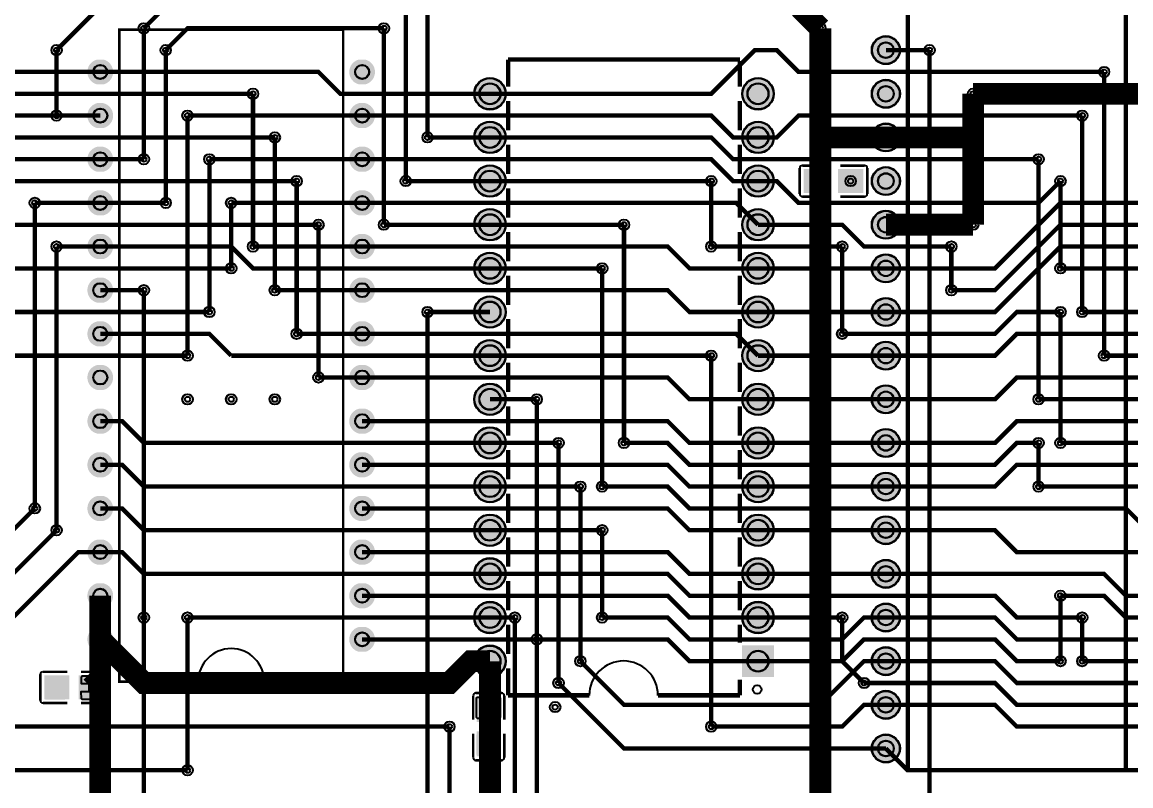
# Model space of a CAD drawing. Extents: x -5 to 5910, y -6 to 3942.
# Drawn here: x 2021 to 4561, y 1314 to 3064 of the extents above; entities that cross this region are included whole.
import ezdxf

# ---------------------------------------------------------------- set-up
doc = ezdxf.new("R2010")
doc.units = 9
for name, color, linetype, true_color in [('BottomLayer', 7, 'Continuous', 0x0000ff), ('BottomSolderMaskLayer', 7, 'Continuous', 0xaa00ff), ('Document', 7, 'Continuous', 0xffffff), ('Hole', 7, 'Continuous', 0x222222), ('Multi-Layer', 7, 'Continuous', 0xc0c0c0), ('TopLayer', 7, 'Continuous', 0xff0000), ('TopPasteMaskLayer', 7, 'Continuous', 0x808080), ('TopSilkLayer', 7, 'Continuous', 0xffcc00), ('TopSolderMaskLayer', 7, 'Continuous', 0x800080)]:
    doc.layers.add(name, color=color, linetype=linetype, true_color=true_color)

msp = doc.modelspace()

# ---------------------------------------------------------------- hatches: boundary and pattern name
at = {"layer": 'BottomSolderMaskLayer'}
for points in [[(3967.5, 3000, 1), (4032.5, 3000, 1)], [(2192.9, 2921.4, -0.785398), (2192.9, 2978.5), (2207.1, 2978.5, -0.785398), (2207.1, 2921.4)], [(2792.9, 2921.4, -0.785398), (2792.9, 2978.5), (2807.1, 2978.5, -0.785398), (2807.1, 2921.4)], [(3056.5, 2900, 1), (3129.3, 2900, 1)], [(3670.7, 2900, 1), (3743.5, 2900, 1)], [(3967.5, 2900, 1), (4032.5, 2900, 1)], [(2192.9, 2821.4, -0.785398), (2192.9, 2878.5), (2207.1, 2878.5, -0.785398), (2207.1, 2821.4)], [(2792.9, 2821.4, -0.785398), (2792.9, 2878.5), (2807.1, 2878.5, -0.785398), (2807.1, 2821.4)], [(3056.5, 2800, 1), (3129.3, 2800, 1)], [(3670.7, 2800, 1), (3743.5, 2800, 1)], [(3967.5, 2800, 1), (4032.5, 2800, 1)], [(2192.9, 2721.4, -0.785398), (2192.9, 2778.5), (2207.1, 2778.5, -0.785398), (2207.1, 2721.4)], [(2792.9, 2721.4, -0.785398), (2792.9, 2778.5), (2807.1, 2778.5, -0.785398), (2807.1, 2721.4)], [(3056.5, 2700, 1), (3129.3, 2700, 1)], [(3670.7, 2700, 1), (3743.5, 2700, 1)], [(3967.5, 2700, 1), (4032.5, 2700, 1)], [(2192.9, 2621.4, -0.785398), (2192.9, 2678.5), (2207.1, 2678.5, -0.785398), (2207.1, 2621.4)], [(2792.9, 2621.4, -0.785398), (2792.9, 2678.5), (2807.1, 2678.5, -0.785398), (2807.1, 2621.4)], [(3056.5, 2600, 1), (3129.3, 2600, 1)], [(3670.7, 2600, 1), (3743.5, 2600, 1)], [(3967.5, 2600, 1), (4032.5, 2600, 1)], [(2192.9, 2521.4, -0.785398), (2192.9, 2578.5), (2207.1, 2578.5, -0.785398), (2207.1, 2521.4)], [(2792.9, 2521.4, -0.785398), (2792.9, 2578.5), (2807.1, 2578.5, -0.785398), (2807.1, 2521.4)], [(3056.5, 2500, 1), (3129.3, 2500, 1)], [(3670.7, 2500, 1), (3743.5, 2500, 1)], [(3967.5, 2500, 1), (4032.5, 2500, 1)], [(2192.9, 2421.4, -0.785398), (2192.9, 2478.5), (2207.1, 2478.5, -0.785398), (2207.1, 2421.4)], [(2792.9, 2421.4, -0.785398), (2792.9, 2478.5), (2807.1, 2478.5, -0.785398), (2807.1, 2421.4)], [(3056.5, 2400, 1), (3129.3, 2400, 1)], [(3670.7, 2400, 1), (3743.5, 2400, 1)], [(3967.5, 2400, 1), (4032.5, 2400, 1)], [(2192.9, 2321.4, -0.785398), (2192.9, 2378.5), (2207.1, 2378.5, -0.785398), (2207.1, 2321.4)], [(2792.9, 2321.4, -0.785398), (2792.9, 2378.5), (2807.1, 2378.5, -0.785398), (2807.1, 2321.4)], [(3056.5, 2300, 1), (3129.3, 2300, 1)], [(3670.7, 2300, 1), (3743.5, 2300, 1)], [(3967.5, 2300, 1), (4032.5, 2300, 1)], [(2192.9, 2221.4, -0.785398), (2192.9, 2278.5), (2207.1, 2278.5, -0.785398), (2207.1, 2221.4)], [(2792.9, 2221.4, -0.785398), (2792.9, 2278.5), (2807.1, 2278.5, -0.785398), (2807.1, 2221.4)], [(3056.5, 2200, 1), (3129.3, 2200, 1)], [(3670.7, 2200, 1), (3743.5, 2200, 1)], [(3967.5, 2200, 1), (4032.5, 2200, 1)], [(2192.9, 2121.4, -0.785398), (2192.9, 2178.5), (2207.1, 2178.5, -0.785398), (2207.1, 2121.4)], [(2792.9, 2121.4, -0.785398), (2792.9, 2178.5), (2807.1, 2178.5, -0.785398), (2807.1, 2121.4)], [(3056.5, 2100, 1), (3129.3, 2100, 1)], [(3670.7, 2100, 1), (3743.5, 2100, 1)], [(3967.5, 2100, 1), (4032.5, 2100, 1)], [(2192.9, 2021.4, -0.785398), (2192.9, 2078.5), (2207.1, 2078.5, -0.785398), (2207.1, 2021.4)], [(2792.9, 2021.4, -0.785398), (2792.9, 2078.5), (2807.1, 2078.5, -0.785398), (2807.1, 2021.4)], [(3056.5, 2000, 1), (3129.3, 2000, 1)], [(3670.7, 2000, 1), (3743.5, 2000, 1)], [(3967.5, 2000, 1), (4032.5, 2000, 1)], [(2192.9, 1921.4, -0.785398), (2192.9, 1978.5), (2207.1, 1978.5, -0.785398), (2207.1, 1921.4)], [(2792.9, 1921.4, -0.785398), (2792.9, 1978.5), (2807.1, 1978.5, -0.785398), (2807.1, 1921.4)], [(3056.5, 1900, 1), (3129.3, 1900, 1)], [(3670.7, 1900, 1), (3743.5, 1900, 1)], [(3967.5, 1900, 1), (4032.5, 1900, 1)], [(2192.9, 1821.4, -0.785398), (2192.9, 1878.5), (2207.1, 1878.5, -0.785398), (2207.1, 1821.4)], [(2792.9, 1821.4, -0.785398), (2792.9, 1878.5), (2807.1, 1878.5, -0.785398), (2807.1, 1821.4)], [(3056.5, 1800, 1), (3129.3, 1800, 1)], [(3670.7, 1800, 1), (3743.5, 1800, 1)], [(3967.5, 1800, 1), (4032.5, 1800, 1)], [(2192.9, 1721.4, -0.785398), (2192.9, 1778.5), (2207.1, 1778.5, -0.785398), (2207.1, 1721.4)], [(2792.9, 1721.4, -0.785398), (2792.9, 1778.5), (2807.1, 1778.5, -0.785398), (2807.1, 1721.4)], [(3056.5, 1700, 1), (3129.3, 1700, 1)], [(3670.7, 1700, 1), (3743.5, 1700, 1)], [(3967.5, 1700, 1), (4032.5, 1700, 1)], [(2192.9, 1621.4, -0.785398), (2192.9, 1678.5), (2207.1, 1678.5, -0.785398), (2207.1, 1621.4)], [(2792.9, 1621.4, -0.785398), (2792.9, 1678.5), (2807.1, 1678.5, -0.785398), (2807.1, 1621.4)], [(3056.5, 1600, 1), (3129.3, 1600, 1)], [(3670.7, 1563.6), (3670.7, 1636.4), (3743.5, 1636.4), (3743.5, 1563.6)], [(3967.5, 1600, 1), (4032.5, 1600, 1)], [(3967.5, 1500, 1), (4032.5, 1500, 1)], [(3967.5, 1400, 1), (4032.5, 1400, 1)]]:
    msp.add_hatch(color=256, dxfattribs=at).paths.add_polyline_path(points)
at = {"layer": 'Multi-Layer'}
for points in [[(3968.5, 3000, 1), (4031.5, 3000, 1)], [(2193.1, 2922.4, -0.785398), (2193.1, 2977.5), (2206.9, 2977.5, -0.785398), (2206.9, 2922.4)], [(2793.1, 2922.4, -0.785398), (2793.1, 2977.5), (2806.9, 2977.5, -0.785398), (2806.9, 2922.4)], [(3057.5, 2900, 1), (3128.3, 2900, 1)], [(3671.7, 2900, 1), (3742.5, 2900, 1)], [(3968.5, 2900, 1), (4031.5, 2900, 1)], [(2193.1, 2822.4, -0.785398), (2193.1, 2877.5), (2206.9, 2877.5, -0.785398), (2206.9, 2822.4)], [(2793.1, 2822.4, -0.785398), (2793.1, 2877.5), (2806.9, 2877.5, -0.785398), (2806.9, 2822.4)], [(3057.5, 2800, 1), (3128.3, 2800, 1)], [(3671.7, 2800, 1), (3742.5, 2800, 1)], [(3968.5, 2800, 1), (4031.5, 2800, 1)], [(2193.1, 2722.4, -0.785398), (2193.1, 2777.5), (2206.9, 2777.5, -0.785398), (2206.9, 2722.4)], [(2793.1, 2722.4, -0.785398), (2793.1, 2777.5), (2806.9, 2777.5, -0.785398), (2806.9, 2722.4)], [(3057.5, 2700, 1), (3128.3, 2700, 1)], [(3671.7, 2700, 1), (3742.5, 2700, 1)], [(3968.5, 2700, 1), (4031.5, 2700, 1)], [(2193.1, 2622.4, -0.785398), (2193.1, 2677.5), (2206.9, 2677.5, -0.785398), (2206.9, 2622.4)], [(2793.1, 2622.4, -0.785398), (2793.1, 2677.5), (2806.9, 2677.5, -0.785398), (2806.9, 2622.4)], [(3057.5, 2600, 1), (3128.3, 2600, 1)], [(3671.7, 2600, 1), (3742.5, 2600, 1)], [(3968.5, 2600, 1), (4031.5, 2600, 1)], [(2193.1, 2522.4, -0.785398), (2193.1, 2577.5), (2206.9, 2577.5, -0.785398), (2206.9, 2522.4)], [(2793.1, 2522.4, -0.785398), (2793.1, 2577.5), (2806.9, 2577.5, -0.785398), (2806.9, 2522.4)], [(3057.5, 2500, 1), (3128.3, 2500, 1)], [(3671.7, 2500, 1), (3742.5, 2500, 1)], [(3968.5, 2500, 1), (4031.5, 2500, 1)], [(2193.1, 2422.4, -0.785398), (2193.1, 2477.5), (2206.9, 2477.5, -0.785398), (2206.9, 2422.4)], [(2793.1, 2422.4, -0.785398), (2793.1, 2477.5), (2806.9, 2477.5, -0.785398), (2806.9, 2422.4)], [(3057.5, 2400, 1), (3128.3, 2400, 1)], [(3671.7, 2400, 1), (3742.5, 2400, 1)], [(3968.5, 2400, 1), (4031.5, 2400, 1)], [(2193.1, 2322.4, -0.785398), (2193.1, 2377.5), (2206.9, 2377.5, -0.785398), (2206.9, 2322.4)], [(2793.1, 2322.4, -0.785398), (2793.1, 2377.5), (2806.9, 2377.5, -0.785398), (2806.9, 2322.4)], [(3057.5, 2300, 1), (3128.3, 2300, 1)], [(3671.7, 2300, 1), (3742.5, 2300, 1)], [(3968.5, 2300, 1), (4031.5, 2300, 1)], [(2193.1, 2222.4, -0.785398), (2193.1, 2277.5), (2206.9, 2277.5, -0.785398), (2206.9, 2222.4)], [(2793.1, 2222.4, -0.785398), (2793.1, 2277.5), (2806.9, 2277.5, -0.785398), (2806.9, 2222.4)], [(3057.5, 2200, 1), (3128.3, 2200, 1)], [(3671.7, 2200, 1), (3742.5, 2200, 1)], [(3968.5, 2200, 1), (4031.5, 2200, 1)], [(2193.1, 2122.4, -0.785398), (2193.1, 2177.5), (2206.9, 2177.5, -0.785398), (2206.9, 2122.4)], [(2793.1, 2122.4, -0.785398), (2793.1, 2177.5), (2806.9, 2177.5, -0.785398), (2806.9, 2122.4)], [(3057.5, 2100, 1), (3128.3, 2100, 1)], [(3671.7, 2100, 1), (3742.5, 2100, 1)], [(3968.5, 2100, 1), (4031.5, 2100, 1)], [(2193.1, 2022.4, -0.785398), (2193.1, 2077.5), (2206.9, 2077.5, -0.785398), (2206.9, 2022.4)], [(2793.1, 2022.4, -0.785398), (2793.1, 2077.5), (2806.9, 2077.5, -0.785398), (2806.9, 2022.4)], [(3057.5, 2000, 1), (3128.3, 2000, 1)], [(3671.7, 2000, 1), (3742.5, 2000, 1)], [(3968.5, 2000, 1), (4031.5, 2000, 1)], [(2193.1, 1922.4, -0.785398), (2193.1, 1977.5), (2206.9, 1977.5, -0.785398), (2206.9, 1922.4)], [(2793.1, 1922.4, -0.785398), (2793.1, 1977.5), (2806.9, 1977.5, -0.785398), (2806.9, 1922.4)], [(3057.5, 1900, 1), (3128.3, 1900, 1)], [(3671.7, 1900, 1), (3742.5, 1900, 1)], [(3968.5, 1900, 1), (4031.5, 1900, 1)], [(2193.1, 1822.4, -0.785398), (2193.1, 1877.5), (2206.9, 1877.5, -0.785398), (2206.9, 1822.4)], [(2793.1, 1822.4, -0.785398), (2793.1, 1877.5), (2806.9, 1877.5, -0.785398), (2806.9, 1822.4)], [(3057.5, 1800, 1), (3128.3, 1800, 1)], [(3671.7, 1800, 1), (3742.5, 1800, 1)], [(3968.5, 1800, 1), (4031.5, 1800, 1)], [(2193.1, 1722.4, -0.785398), (2193.1, 1777.5), (2206.9, 1777.5, -0.785398), (2206.9, 1722.4)], [(2793.1, 1722.4, -0.785398), (2793.1, 1777.5), (2806.9, 1777.5, -0.785398), (2806.9, 1722.4)], [(3057.5, 1700, 1), (3128.3, 1700, 1)], [(3671.7, 1700, 1), (3742.5, 1700, 1)], [(3968.5, 1700, 1), (4031.5, 1700, 1)], [(2193.1, 1622.4, -0.785398), (2193.1, 1677.5), (2206.9, 1677.5, -0.785398), (2206.9, 1622.4)], [(2793.1, 1622.4, -0.785398), (2793.1, 1677.5), (2806.9, 1677.5, -0.785398), (2806.9, 1622.4)], [(3057.5, 1600, 1), (3128.3, 1600, 1)], [(3671.7, 1564.6), (3671.7, 1635.4), (3742.5, 1635.4), (3742.5, 1564.6)], [(3968.5, 1600, 1), (4031.5, 1600, 1)], [(3968.5, 1500, 1), (4031.5, 1500, 1)], [(3968.5, 1400, 1), (4031.5, 1400, 1)]]:
    msp.add_hatch(color=256, dxfattribs=at).paths.add_polyline_path(points)
at = {"layer": 'TopLayer'}
for points in [[(3868.4, 2673.4), (3868.4, 2726.6), (3812.9, 2726.6), (3812.9, 2673.4)], [(3891.6, 2673.4), (3891.6, 2726.6), (3947.1, 2726.6), (3947.1, 2673.4)], [(2128.4, 1566.6), (2128.4, 1513.4), (2072.9, 1513.4), (2072.9, 1566.6)], [(2151.6, 1566.6), (2151.6, 1513.4), (2207.1, 1513.4), (2207.1, 1566.6)], [(3116.6, 1461.6), (3063.4, 1461.6), (3063.4, 1517.1), (3116.6, 1517.1)], [(3116.6, 1438.4), (3063.4, 1438.4), (3063.4, 1382.9), (3116.6, 1382.9)]]:
    msp.add_hatch(color=256, dxfattribs=at).paths.add_polyline_path(points)
at = {"layer": 'TopPasteMaskLayer'}
for points in [[(3814.1, 2675.6), (3814.1, 2726), (3816, 2728), (3861.3, 2728), (3863.3, 2726), (3863.5, 2709.8), (3845.7, 2709.8), (3845.7, 2692.1), (3863.1, 2692.1), (3863.3, 2675.6), (3861.3, 2673.6), (3816, 2673.6)], [(3898.7, 2675.6), (3898.7, 2692.1), (3916.2, 2692.1), (3916.2, 2709.8), (3898.9, 2709.8), (3898.7, 2726), (3900.7, 2728), (3945.9, 2728), (3947.9, 2726), (3947.9, 2675.6), (3945.9, 2673.6), (3900.7, 2673.6)], [(2121.3, 1564.4), (2121.3, 1547.9), (2103.8, 1547.9), (2103.8, 1530.2), (2121.1, 1530.2), (2121.3, 1514), (2119.3, 1512), (2074.1, 1512), (2072.1, 1514), (2072.1, 1564.4), (2074.1, 1566.4), (2119.3, 1566.4)], [(3114.4, 1384.1), (3064, 1384.1), (3062, 1386), (3062, 1431.3), (3064, 1433.3), (3080.2, 1433.5), (3080.2, 1415.7), (3097.9, 1415.7), (3097.9, 1433.1), (3114.4, 1433.3), (3116.4, 1431.3), (3116.4, 1386)]]:
    msp.add_hatch(color=256, dxfattribs=at).paths.add_polyline_path(points)
at = {"layer": 'TopSolderMaskLayer'}
for points in [[(3967.5, 3000, 1), (4032.5, 3000, 1)], [(2192.9, 2921.4, -0.785398), (2192.9, 2978.5), (2207.1, 2978.5, -0.785398), (2207.1, 2921.4)], [(2792.9, 2921.4, -0.785398), (2792.9, 2978.5), (2807.1, 2978.5, -0.785398), (2807.1, 2921.4)], [(3056.5, 2900, 1), (3129.3, 2900, 1)], [(3670.7, 2900, 1), (3743.5, 2900, 1)], [(3967.5, 2900, 1), (4032.5, 2900, 1)], [(2192.9, 2821.4, -0.785398), (2192.9, 2878.5), (2207.1, 2878.5, -0.785398), (2207.1, 2821.4)], [(2792.9, 2821.4, -0.785398), (2792.9, 2878.5), (2807.1, 2878.5, -0.785398), (2807.1, 2821.4)], [(3056.5, 2800, 1), (3129.3, 2800, 1)], [(3670.7, 2800, 1), (3743.5, 2800, 1)], [(3967.5, 2800, 1), (4032.5, 2800, 1)], [(2192.9, 2721.4, -0.785398), (2192.9, 2778.5), (2207.1, 2778.5, -0.785398), (2207.1, 2721.4)], [(2792.9, 2721.4, -0.785398), (2792.9, 2778.5), (2807.1, 2778.5, -0.785398), (2807.1, 2721.4)], [(3056.5, 2700, 1), (3129.3, 2700, 1)], [(3670.7, 2700, 1), (3743.5, 2700, 1)], [(3869.4, 2672.4), (3869.4, 2727.6), (3811.9, 2727.6), (3811.9, 2672.4)], [(3890.6, 2672.4), (3890.6, 2727.6), (3948.1, 2727.6), (3948.1, 2672.4)], [(3967.5, 2700, 1), (4032.5, 2700, 1)], [(2192.9, 2621.4, -0.785398), (2192.9, 2678.5), (2207.1, 2678.5, -0.785398), (2207.1, 2621.4)], [(2792.9, 2621.4, -0.785398), (2792.9, 2678.5), (2807.1, 2678.5, -0.785398), (2807.1, 2621.4)], [(3056.5, 2600, 1), (3129.3, 2600, 1)], [(3670.7, 2600, 1), (3743.5, 2600, 1)], [(3967.5, 2600, 1), (4032.5, 2600, 1)], [(2192.9, 2521.4, -0.785398), (2192.9, 2578.5), (2207.1, 2578.5, -0.785398), (2207.1, 2521.4)], [(2792.9, 2521.4, -0.785398), (2792.9, 2578.5), (2807.1, 2578.5, -0.785398), (2807.1, 2521.4)], [(3056.5, 2500, 1), (3129.3, 2500, 1)], [(3670.7, 2500, 1), (3743.5, 2500, 1)], [(3967.5, 2500, 1), (4032.5, 2500, 1)], [(2192.9, 2421.4, -0.785398), (2192.9, 2478.5), (2207.1, 2478.5, -0.785398), (2207.1, 2421.4)], [(2792.9, 2421.4, -0.785398), (2792.9, 2478.5), (2807.1, 2478.5, -0.785398), (2807.1, 2421.4)], [(3056.5, 2400, 1), (3129.3, 2400, 1)], [(3670.7, 2400, 1), (3743.5, 2400, 1)], [(3967.5, 2400, 1), (4032.5, 2400, 1)], [(2192.9, 2321.4, -0.785398), (2192.9, 2378.5), (2207.1, 2378.5, -0.785398), (2207.1, 2321.4)], [(2792.9, 2321.4, -0.785398), (2792.9, 2378.5), (2807.1, 2378.5, -0.785398), (2807.1, 2321.4)], [(3056.5, 2300, 1), (3129.3, 2300, 1)], [(3670.7, 2300, 1), (3743.5, 2300, 1)], [(3967.5, 2300, 1), (4032.5, 2300, 1)], [(2192.9, 2221.4, -0.785398), (2192.9, 2278.5), (2207.1, 2278.5, -0.785398), (2207.1, 2221.4)], [(2792.9, 2221.4, -0.785398), (2792.9, 2278.5), (2807.1, 2278.5, -0.785398), (2807.1, 2221.4)], [(3056.5, 2200, 1), (3129.3, 2200, 1)], [(3670.7, 2200, 1), (3743.5, 2200, 1)], [(3967.5, 2200, 1), (4032.5, 2200, 1)], [(2192.9, 2121.4, -0.785398), (2192.9, 2178.5), (2207.1, 2178.5, -0.785398), (2207.1, 2121.4)], [(2792.9, 2121.4, -0.785398), (2792.9, 2178.5), (2807.1, 2178.5, -0.785398), (2807.1, 2121.4)], [(3056.5, 2100, 1), (3129.3, 2100, 1)], [(3670.7, 2100, 1), (3743.5, 2100, 1)], [(3967.5, 2100, 1), (4032.5, 2100, 1)], [(2192.9, 2021.4, -0.785398), (2192.9, 2078.5), (2207.1, 2078.5, -0.785398), (2207.1, 2021.4)], [(2792.9, 2021.4, -0.785398), (2792.9, 2078.5), (2807.1, 2078.5, -0.785398), (2807.1, 2021.4)], [(3056.5, 2000, 1), (3129.3, 2000, 1)], [(3670.7, 2000, 1), (3743.5, 2000, 1)], [(3967.5, 2000, 1), (4032.5, 2000, 1)], [(2192.9, 1921.4, -0.785398), (2192.9, 1978.5), (2207.1, 1978.5, -0.785398), (2207.1, 1921.4)], [(2792.9, 1921.4, -0.785398), (2792.9, 1978.5), (2807.1, 1978.5, -0.785398), (2807.1, 1921.4)], [(3056.5, 1900, 1), (3129.3, 1900, 1)], [(3670.7, 1900, 1), (3743.5, 1900, 1)], [(3967.5, 1900, 1), (4032.5, 1900, 1)], [(2192.9, 1821.4, -0.785398), (2192.9, 1878.5), (2207.1, 1878.5, -0.785398), (2207.1, 1821.4)], [(2792.9, 1821.4, -0.785398), (2792.9, 1878.5), (2807.1, 1878.5, -0.785398), (2807.1, 1821.4)], [(3056.5, 1800, 1), (3129.3, 1800, 1)], [(3670.7, 1800, 1), (3743.5, 1800, 1)], [(3967.5, 1800, 1), (4032.5, 1800, 1)], [(2192.9, 1721.4, -0.785398), (2192.9, 1778.5), (2207.1, 1778.5, -0.785398), (2207.1, 1721.4)], [(2792.9, 1721.4, -0.785398), (2792.9, 1778.5), (2807.1, 1778.5, -0.785398), (2807.1, 1721.4)], [(3056.5, 1700, 1), (3129.3, 1700, 1)], [(3670.7, 1700, 1), (3743.5, 1700, 1)], [(3967.5, 1700, 1), (4032.5, 1700, 1)], [(2192.9, 1621.4, -0.785398), (2192.9, 1678.5), (2207.1, 1678.5, -0.785398), (2207.1, 1621.4)], [(2792.9, 1621.4, -0.785398), (2792.9, 1678.5), (2807.1, 1678.5, -0.785398), (2807.1, 1621.4)], [(3056.5, 1600, 1), (3129.3, 1600, 1)], [(3670.7, 1563.6), (3670.7, 1636.4), (3743.5, 1636.4), (3743.5, 1563.6)], [(3967.5, 1600, 1), (4032.5, 1600, 1)], [(2129.4, 1567.6), (2129.4, 1512.4), (2071.9, 1512.4), (2071.9, 1567.6)], [(2150.6, 1567.6), (2150.6, 1512.4), (2208.1, 1512.4), (2208.1, 1567.6)], [(3967.5, 1500, 1), (4032.5, 1500, 1)], [(3117.5, 1460.6), (3062.5, 1460.6), (3062.5, 1518.2), (3117.5, 1518.2)], [(3117.5, 1439.4), (3062.5, 1439.4), (3062.5, 1381.8), (3117.5, 1381.8)], [(3967.5, 1400, 1), (4032.5, 1400, 1)]]:
    msp.add_hatch(color=256, dxfattribs=at).paths.add_polyline_path(points)

# ---------------------------------------------------------------- linework, layer by layer
at = {"layer": 'BottomLayer'}
for points, const_width in [([(2950, 3150), (2950, 2800)], 10), ([(2900, 3100), (2900, 2700)], 10), ([(3850, 2800), (3850, 3050)], 50), ([(2300, 2750), (2300, 3050)], 10), ([(2850, 3050), (2850, 2600)], 10), ([(2100, 2850), (2100, 3000)], 10), ([(2350, 2650), (2350, 3000)], 10), ([(4100, 1150), (4100, 3000)], 10), ([(4500, 2950), (4500, 2300)], 10), ([(4200, 2900), (4200, 2800)], 50), ([(2550, 2550), (2550, 2900)], 10), ([(2400, 2850), (2400, 2300)], 10), ([(4450, 2850), (4450, 2400)], 10), ([(3850, 2800), (3850, 1050)], 50), ([(4200, 2600), (4200, 2800)], 50), ([(2600, 2450), (2600, 2800)], 10), ([(2450, 2750), (2450, 2400)], 10), ([(4350, 2750), (4350, 2200)], 10), ([(2650, 2350), (2650, 2700)], 10), ([(3600, 2550), (3600, 2700)], 10), ([(4400, 2700), (4400, 2500)], 10), ([(2050, 1950), (2050, 1950), (2050, 2650)], 10), ([(2500, 2650), (2500, 2500)], 10), ([(2700, 2250), (2700, 2600)], 10), ([(3400, 2100), (3400, 2600)], 10), ([(2100, 1900), (2100, 1900), (2100, 2550)], 10), ([(3900, 2350), (3900, 2550)], 10), ([(4150, 2450), (4150, 2550)], 10), ([(3350, 2000), (3350, 2500)], 10), ([(2300, 2450), (2300, 1700)], 10), ([(2950, 2400), (2950, 200), (2900, 150)], 10), ([(4400, 2100), (4400, 2400)], 10), ([(3600, 2300), (3600, 1450)], 10), ([(3200, 1650), (3200, 2200)], 10), ([(3250, 2100), (3250, 1550)], 10), ([(4350, 2000), (4350, 2100)], 10), ([(3300, 2000), (3300, 1600)], 10), ([(3350, 1900), (3350, 1700)], 10), ([(2200, 1750), (2200, 1650)], 50), ([(4400, 1600), (4400, 1750)], 10), ([(2300, 1700), (2300, 550)], 10), ([(2400, 1700), (2400, 1350)], 10), ([(3150, 900), (3150, 1700)], 10), ([(3900, 1700), (3900, 1600), (3950, 1550)], 10), ([(4450, 1700), (4450, 1600)], 10), ([(2200, 1650), (2200, 1050)], 50), ([(3200, 450), (3200, 1650)], 10), ([(3100, 1050), (3092.9, 1057.1), (3092.9, 1600)], 50), ([(3000, 450), (3000, 1450)], 10)]:
    msp.add_lwpolyline(points, dxfattribs=dict(at, const_width=const_width))
at = {"layer": 'BottomSolderMaskLayer'}
for centre, radius in [((4000, 3000), 32.5), ((4000, 3000), 18.1), ((2200, 2950), 16.3), ((2800, 2950), 16.3), ((3092.9, 2900), 36.4), ((3092.9, 2900), 24.3), ((3707.1, 2900), 36.4), ((3707.1, 2900), 24.3), ((4000, 2900), 32.5), ((4000, 2900), 18.1), ((2200, 2850), 16.3), ((2800, 2850), 16.3), ((3092.9, 2800), 36.4), ((3092.9, 2800), 24.3), ((3707.1, 2800), 36.4), ((3707.1, 2800), 24.3), ((4000, 2800), 32.5), ((4000, 2800), 18.1), ((2200, 2750), 16.3), ((2800, 2750), 16.3), ((3092.9, 2700), 36.4), ((3092.9, 2700), 24.3), ((3707.1, 2700), 36.4), ((3707.1, 2700), 24.3), ((4000, 2700), 32.5), ((4000, 2700), 18.1), ((2200, 2650), 16.3), ((2800, 2650), 16.3), ((3092.9, 2600), 36.4), ((3092.9, 2600), 24.3), ((3707.1, 2600), 36.4), ((3707.1, 2600), 24.3), ((4000, 2600), 32.5), ((4000, 2600), 18.1), ((2200, 2550), 16.3), ((2800, 2550), 16.3), ((3092.9, 2500), 36.4), ((3092.9, 2500), 24.3), ((3707.1, 2500), 36.4), ((3707.1, 2500), 24.3), ((4000, 2500), 32.5), ((4000, 2500), 18.1), ((2200, 2450), 16.3), ((2800, 2450), 16.3), ((3092.9, 2400), 36.4), ((3092.9, 2400), 24.3), ((3707.1, 2400), 36.4), ((3707.1, 2400), 24.3), ((4000, 2400), 32.5), ((4000, 2400), 18.1), ((2200, 2350), 16.3), ((2800, 2350), 16.3), ((3092.9, 2300), 36.4), ((3092.9, 2300), 24.3), ((3707.1, 2300), 36.4), ((3707.1, 2300), 24.3), ((4000, 2300), 32.5), ((4000, 2300), 18.1), ((2200, 2250), 16.3), ((2800, 2250), 16.3), ((3092.9, 2200), 36.4), ((3707.1, 2200), 36.4), ((3092.9, 2200), 24.3), ((3707.1, 2200), 24.3), ((4000, 2200), 32.5), ((4000, 2200), 18.1), ((2200, 2150), 16.3), ((2800, 2150), 16.3), ((3092.9, 2100), 36.4), ((3707.1, 2100), 36.4), ((3092.9, 2100), 24.3), ((3707.1, 2100), 24.3), ((4000, 2100), 32.5), ((4000, 2100), 18.1), ((2200, 2050), 16.3), ((2800, 2050), 16.3), ((3092.9, 2000), 36.4), ((3707.1, 2000), 36.4), ((4000, 2000), 32.5), ((3092.9, 2000), 24.3), ((3707.1, 2000), 24.3), ((4000, 2000), 18.1), ((2200, 1950), 16.3), ((2800, 1950), 16.3), ((3092.9, 1900), 36.4), ((3707.1, 1900), 36.4), ((4000, 1900), 32.5), ((3092.9, 1900), 24.3), ((3707.1, 1900), 24.3), ((4000, 1900), 18.1), ((2200, 1850), 16.3), ((2800, 1850), 16.3), ((3092.9, 1800), 36.4), ((3707.1, 1800), 36.4), ((4000, 1800), 32.5), ((3092.9, 1800), 24.3), ((3707.1, 1800), 24.3), ((4000, 1800), 18.1), ((2200, 1750), 16.3), ((2800, 1750), 16.3), ((3092.9, 1700), 36.4), ((3707.1, 1700), 36.4), ((4000, 1700), 32.5), ((3092.9, 1700), 24.3), ((3707.1, 1700), 24.3), ((4000, 1700), 18.1), ((2200, 1650), 16.3), ((2800, 1650), 16.3), ((3092.9, 1600), 36.4), ((4000, 1600), 32.5), ((3092.9, 1600), 24.3), ((3707.1, 1600), 24.3), ((4000, 1600), 18.1), ((4000, 1500), 32.5), ((4000, 1500), 18.1), ((4000, 1400), 32.5), ((4000, 1400), 18.1)]:
    msp.add_circle(centre, radius, dxfattribs=at)
at = {"layer": 'Document'}
for centre, radius in [((2826.9, 1532.2), 2.95), ((3705, 1535), 9.84)]:
    msp.add_circle(centre, radius, dxfattribs=at)
at = {"layer": 'Hole'}
for centre in [(2300, 3050), (2850, 3050), (3850, 3050), (2100, 3000), (2350, 3000), (4100, 3000), (4500, 2950), (2550, 2900), (4200, 2900), (2100, 2850), (2400, 2850), (4450, 2850), (2600, 2800), (2950, 2800), (3850, 2800), (4200, 2800), (2300, 2750), (2450, 2750), (4350, 2750), (2650, 2700), (2900, 2700), (3600, 2700), (3850, 2700), (3919.4, 2700), (4400, 2700), (2050, 2650), (2350, 2650), (2500, 2650), (2700, 2600), (2850, 2600), (3400, 2600), (4200, 2600), (2100, 2550), (2550, 2550), (3600, 2550), (3900, 2550), (4150, 2550), (2500, 2500), (3350, 2500), (4400, 2500), (2300, 2450), (2600, 2450), (4150, 2450), (2450, 2400), (2950, 2400), (4400, 2400), (4450, 2400), (2650, 2350), (3900, 2350), (2400, 2300), (3600, 2300), (4500, 2300), (2700, 2250), (2400, 2200), (2500, 2200), (2600, 2200), (3200, 2200), (4350, 2200), (3250, 2100), (3400, 2100), (4350, 2100), (4400, 2100), (3300, 2000), (3350, 2000), (4350, 2000), (2050, 1950), (2100, 1900), (3350, 1900), (4400, 1750), (2300, 1700), (2400, 1700), (3150, 1700), (3350, 1700), (3900, 1700), (4450, 1700), (3200, 1650), (3300, 1600), (4400, 1600), (4450, 1600), (3250, 1550), (3950, 1550), (3242.2, 1494.8), (3000, 1450), (3600, 1450), (2400, 1350)]:
    msp.add_circle(centre, 6, dxfattribs=at)
at = {"layer": 'Multi-Layer'}
for centre, radius in [((2300, 3050), 12), ((2850, 3050), 12), ((3850, 3050), 12), ((4000, 3000), 31.5), ((2100, 3000), 12), ((2350, 3000), 12), ((4000, 3000), 17.5), ((4100, 3000), 12), ((2200, 2950), 15.7), ((2800, 2950), 15.7), ((4500, 2950), 12), ((3092.9, 2900), 35.4), ((3092.9, 2900), 23.6), ((3707.1, 2900), 35.4), ((3707.1, 2900), 23.6), ((4000, 2900), 31.5), ((2550, 2900), 12), ((4000, 2900), 17.5), ((4200, 2900), 12), ((2100, 2850), 12), ((2200, 2850), 15.7), ((2400, 2850), 12), ((2800, 2850), 15.7), ((4450, 2850), 12), ((3092.9, 2800), 35.4), ((3092.9, 2800), 23.6), ((3707.1, 2800), 35.4), ((3707.1, 2800), 23.6), ((4000, 2800), 31.5), ((2600, 2800), 12), ((2950, 2800), 12), ((3850, 2800), 12), ((4000, 2800), 17.5), ((4200, 2800), 12), ((2200, 2750), 15.7), ((2300, 2750), 12), ((2450, 2750), 12), ((2800, 2750), 15.7), ((4350, 2750), 12), ((3092.9, 2700), 35.4), ((3092.9, 2700), 23.6), ((3707.1, 2700), 35.4), ((3707.1, 2700), 23.6), ((4000, 2700), 31.5), ((2650, 2700), 12), ((2900, 2700), 12), ((3600, 2700), 12), ((3850, 2700), 12), ((3919.4, 2700), 12), ((4000, 2700), 17.5), ((4400, 2700), 12), ((2050, 2650), 12), ((2200, 2650), 15.7), ((2350, 2650), 12), ((2500, 2650), 12), ((2800, 2650), 15.7), ((3092.9, 2600), 35.4), ((3092.9, 2600), 23.6), ((3707.1, 2600), 35.4), ((3707.1, 2600), 23.6), ((4000, 2600), 31.5), ((4000, 2600), 17.5), ((2700, 2600), 12), ((2850, 2600), 12), ((3400, 2600), 12), ((4200, 2600), 12), ((2200, 2550), 15.7), ((2800, 2550), 15.7), ((2100, 2550), 12), ((2550, 2550), 12), ((3600, 2550), 12), ((3900, 2550), 12), ((4150, 2550), 12), ((3092.9, 2500), 35.4), ((3092.9, 2500), 23.6), ((3707.1, 2500), 35.4), ((3707.1, 2500), 23.6), ((4000, 2500), 31.5), ((4000, 2500), 17.5), ((2500, 2500), 12), ((3350, 2500), 12), ((4400, 2500), 12), ((2200, 2450), 15.7), ((2800, 2450), 15.7), ((2300, 2450), 12), ((2600, 2450), 12), ((4150, 2450), 12), ((3092.9, 2400), 35.4), ((3092.9, 2400), 23.6), ((3707.1, 2400), 35.4), ((3707.1, 2400), 23.6), ((4000, 2400), 31.5), ((4000, 2400), 17.5), ((2450, 2400), 12), ((2950, 2400), 12), ((4400, 2400), 12), ((4450, 2400), 12), ((2200, 2350), 15.7), ((2800, 2350), 15.7), ((2650, 2350), 12), ((3900, 2350), 12), ((2400, 2300), 12), ((3092.9, 2300), 35.4), ((3092.9, 2300), 23.6), ((3600, 2300), 12), ((3707.1, 2300), 35.4), ((3707.1, 2300), 23.6), ((4000, 2300), 31.5), ((4000, 2300), 17.5), ((4500, 2300), 12), ((2200, 2250), 15.7), ((2700, 2250), 12), ((2800, 2250), 15.7), ((3092.9, 2200), 35.4), ((3707.1, 2200), 35.4), ((2400, 2200), 12), ((2500, 2200), 12), ((2600, 2200), 12), ((3092.9, 2200), 23.6), ((3200, 2200), 12), ((3707.1, 2200), 23.6), ((4000, 2200), 31.5), ((4000, 2200), 17.5), ((4350, 2200), 12), ((2200, 2150), 15.7), ((2800, 2150), 15.7), ((3092.9, 2100), 35.4), ((3707.1, 2100), 35.4), ((3092.9, 2100), 23.6), ((3250, 2100), 12), ((3400, 2100), 12), ((3707.1, 2100), 23.6), ((4000, 2100), 31.5), ((4000, 2100), 17.5), ((4350, 2100), 12), ((4400, 2100), 12), ((2200, 2050), 15.7), ((2800, 2050), 15.7), ((3092.9, 2000), 35.4), ((3707.1, 2000), 35.4), ((3092.9, 2000), 23.6), ((3300, 2000), 12), ((3350, 2000), 12), ((3707.1, 2000), 23.6), ((4000, 2000), 31.5), ((4000, 2000), 17.5), ((4350, 2000), 12), ((2050, 1950), 12), ((2200, 1950), 15.7), ((2800, 1950), 15.7), ((3092.9, 1900), 35.4), ((3707.1, 1900), 35.4), ((4000, 1900), 31.5), ((2100, 1900), 12), ((3092.9, 1900), 23.6), ((3350, 1900), 12), ((3707.1, 1900), 23.6), ((4000, 1900), 17.5), ((2200, 1850), 15.7), ((2800, 1850), 15.7), ((3092.9, 1800), 35.4), ((3707.1, 1800), 35.4), ((4000, 1800), 31.5), ((3092.9, 1800), 23.6), ((3707.1, 1800), 23.6), ((4000, 1800), 17.5), ((2200, 1750), 15.7), ((2800, 1750), 15.7), ((4400, 1750), 12), ((3092.9, 1700), 35.4), ((3707.1, 1700), 35.4), ((4000, 1700), 31.5), ((2300, 1700), 12), ((2400, 1700), 12), ((3092.9, 1700), 23.6), ((3150, 1700), 12), ((3350, 1700), 12), ((3707.1, 1700), 23.6), ((3900, 1700), 12), ((4000, 1700), 17.5), ((4450, 1700), 12), ((2200, 1650), 15.7), ((2800, 1650), 15.7), ((3200, 1650), 12), ((3092.9, 1600), 35.4), ((4000, 1600), 31.5), ((3092.9, 1600), 23.6), ((3300, 1600), 12), ((3707.1, 1600), 23.6), ((4000, 1600), 17.5), ((4400, 1600), 12), ((4450, 1600), 12), ((3250, 1550), 12), ((3950, 1550), 12), ((4000, 1500), 31.5), ((3242.2, 1494.8), 12), ((4000, 1500), 17.5), ((3000, 1450), 12), ((3600, 1450), 12), ((4000, 1400), 31.5), ((4000, 1400), 17.5), ((2400, 1350), 12)]:
    msp.add_circle(centre, radius, dxfattribs=at)
at = {"layer": 'TopLayer'}
for points, const_width in [([(3850, 3050), (3810.6, 3089.4), (3810.6, 3200)], 50), ([(2100, 3000), (2250, 3150), (2950, 3150)], 10), ([(2300, 3050), (2350, 3100), (2900, 3100)], 10), ([(2350, 3000), (2400, 3050), (2850, 3050)], 10), ([(3092.9, 2900), (3600, 2900), (3700, 3000), (3750, 3000), (3800, 2950), (4500, 2950)], 10), ([(4100, 3000), (4000, 3000)], 10), ([(2550, 2900), (1850, 2900), (1800, 2950), (1750, 2950)], 10), ([(1900, 2950), (2200, 2950)], 10), ([(2200, 2950), (2700, 2950), (2750, 2900), (3092.9, 2900)], 10), ([(4600, 2900), (4200, 2900)], 50), ([(2600, 2800), (1850, 2800), (1800, 2850), (1750, 2850)], 10), ([(1950, 2850), (2100, 2850)], 10), ([(2100, 2850), (2200, 2850)], 10), ([(2800, 2850), (2800, 2850), (2400, 2850)], 10), ([(2800, 2850), (3600, 2850), (3650, 2800), (3707.1, 2800)], 10), ([(3707.1, 2800), (3750, 2800), (3800, 2850), (4450, 2850)], 10), ([(4000, 2800), (3850, 2800)], 50), ([(4200, 2800), (4000, 2800)], 50), ([(2950, 2800), (3092.9, 2800)], 10), ([(3092.9, 2800), (3600, 2800), (3650, 2750), (4350, 2750)], 10), ([(2650, 2700), (1800, 2700), (1750, 2750)], 10), ([(2000, 2750), (2200, 2750)], 10), ([(2200, 2750), (2200, 2750), (2300, 2750)], 10), ([(2800, 2750), (2800, 2750), (2450, 2750)], 10), ([(2800, 2750), (3600, 2750), (3650, 2700), (3707.1, 2700)], 10), ([(2900, 2700), (3092.9, 2700)], 10), ([(3600, 2700), (3092.9, 2700)], 10), ([(3707.1, 2700), (3750, 2700), (3800, 2650), (4350, 2650), (4400, 2700)], 10), ([(2700, 2600), (1850, 2600), (1800, 2650), (1750, 2650)], 10), ([(2050, 2650), (2200, 2650)], 10), ([(2200, 2650), (2200, 2650), (2350, 2650)], 10), ([(2800, 2650), (2800, 2650), (2500, 2650)], 10), ([(2800, 2650), (3657.1, 2650), (3707.1, 2600)], 10), ([(4000, 2500), (4250, 2500), (4400, 2650), (5025, 2650)], 10), ([(4000, 2600), (4200, 2600)], 50), ([(2850, 2600), (3092.9, 2600)], 10), ([(3400, 2600), (3092.9, 2600)], 10), ([(3707.1, 2600), (3900, 2600), (3950, 2550), (4150, 2550)], 10), ([(4600, 2600), (4400, 2600), (4250, 2450), (4150, 2450)], 10), ([(2100, 2550), (2200, 2550)], 10), ([(2200, 2550), (2500, 2550), (2550, 2500), (3092.9, 2500)], 10), ([(2550, 2550), (3500, 2550), (3550, 2500), (3707.1, 2500)], 10), ([(3900, 2550), (3600, 2550)], 10), ([(4000, 2400), (4250, 2400), (4400, 2550), (5025, 2550)], 10), ([(2500, 2500), (1800, 2500), (1750, 2450)], 10), ([(3350, 2500), (3092.9, 2500)], 10), ([(4000, 2500), (3707.1, 2500)], 10), ([(4400, 2500), (4600, 2500)], 10), ([(2200, 2450), (2300, 2450)], 10), ([(3707.1, 2400), (3550, 2400), (3500, 2450), (2600, 2450)], 10), ([(2450, 2400), (1800, 2400), (1750, 2350)], 10), ([(3092.9, 2400), (2950, 2400)], 10), ([(3707.1, 2400), (4000, 2400)], 10), ([(4400, 2400), (4300, 2400), (4250, 2350), (3900, 2350)], 10), ([(4450, 2400), (4600, 2400)], 10), ([(2500, 2300), (2450, 2350), (2200, 2350)], 10), ([(2650, 2350), (3657.1, 2350), (3707.1, 2300)], 10), ([(4000, 2300), (4250, 2300), (4300, 2350), (5025, 2350)], 10), ([(1750, 2250), (1800, 2300), (2400, 2300)], 10), ([(3092.9, 2300), (2500, 2300)], 10), ([(3092.9, 2300), (3600, 2300)], 10), ([(4000, 2300), (3707.1, 2300)], 10), ([(4500, 2300), (4600, 2300)], 10), ([(2700, 2250), (3500, 2250), (3550, 2200), (3707.1, 2200)], 10), ([(4000, 2200), (4250, 2200), (4300, 2250), (5025, 2250)], 10), ([(3200, 2200), (3092.9, 2200)], 10), ([(3707.1, 2200), (4000, 2200)], 10), ([(4350, 2200), (4600, 2200)], 10), ([(3092.9, 2100), (2300, 2100), (2250, 2150), (2200, 2150)], 10), ([(2800, 2150), (3500, 2150), (3550, 2100), (3707.1, 2100)], 10), ([(4000, 2100), (4250, 2100), (4300, 2150), (5025, 2150)], 10), ([(3092.9, 2100), (3250, 2100)], 10), ([(4350, 2100), (4300, 2100), (4250, 2050), (3550, 2050), (3500, 2100), (3400, 2100)], 10), ([(4000, 2100), (3707.1, 2100)], 10), ([(4600, 2100), (4400, 2100)], 10), ([(3092.9, 2000), (2300, 2000), (2250, 2050), (2200, 2050)], 10), ([(2800, 2050), (3500, 2050), (3550, 2000), (3707.1, 2000)], 10), ([(4000, 2000), (4250, 2000), (4300, 2050), (5025, 2050)], 10), ([(3092.9, 2000), (3300, 2000)], 10), ([(4600, 1900), (4550, 1950), (3550, 1950), (3500, 2000), (3350, 2000)], 10), ([(3707.1, 2000), (4000, 2000)], 10), ([(4600, 2000), (4350, 2000)], 10), ([(1750, 1850), (1950, 1850), (2050, 1950)], 10), ([(3092.9, 1900), (2300, 1900), (2250, 1950), (2200, 1950)], 10), ([(2800, 1950), (3500, 1950), (3550, 1900), (3707.1, 1900)], 10), ([(1750, 1750), (1950, 1750), (2100, 1900)], 10), ([(3092.9, 1900), (3350, 1900)], 10), ([(4000, 1900), (3707.1, 1900)], 10), ([(4000, 1900), (4250, 1900), (4300, 1850), (5025, 1850)], 10), ([(2000, 1700), (2150, 1850), (2200, 1850)], 10), ([(3092.9, 1800), (2300, 1800), (2250, 1850), (2200, 1850)], 10), ([(2800, 1850), (3500, 1850), (3550, 1800), (3707.1, 1800)], 10), ([(3092.9, 1800), (3500, 1800), (3550, 1750), (4250, 1750), (4300, 1700), (4450, 1700)], 10), ([(3707.1, 1800), (4000, 1800)], 10), ([(4000, 1800), (4500, 1800), (4550, 1750), (5025, 1750)], 10), ([(2800, 1750), (3500, 1750), (3550, 1700), (3707.1, 1700)], 10), ([(4400, 1750), (4500, 1750), (4550, 1700), (4600, 1700)], 10), ([(3092.9, 1700), (2400, 1700)], 10), ([(3150, 1700), (3092.9, 1700)], 10), ([(3350, 1700), (3500, 1700), (3550, 1650), (3900, 1650), (3950, 1700), (4000, 1700)], 10), ([(3707.1, 1700), (3900, 1700)], 10), ([(4000, 1700), (4250, 1700), (4300, 1650), (5025, 1650)], 10), ([(2179.4, 1540), (2200, 1560.6), (2200, 1650)], 50), ([(3092.9, 1600), (3050, 1600), (3000, 1550), (2300, 1550), (2200, 1650)], 50), ([(3707.1, 1600), (3550, 1600), (3500, 1650), (2800, 1650)], 10), ([(3707.1, 1600), (3900, 1600), (3950, 1650), (4250, 1650), (4300, 1600), (4400, 1600)], 10), ([(3090, 1489.4), (3092.9, 1492.3), (3092.9, 1600)], 50), ([(3300, 1600), (3400, 1500), (3850, 1500), (3950, 1600), (4000, 1600)], 10), ([(4000, 1600), (4250, 1600), (4300, 1550), (5025, 1550)], 10), ([(4450, 1600), (4600, 1600)], 10), ([(3250, 1550), (3400, 1400), (4000, 1400)], 10), ([(3950, 1550), (4250, 1550), (4300, 1500), (4600, 1500)], 10), ([(3600, 1450), (3900, 1450), (3950, 1500), (4000, 1500)], 10), ([(4000, 1500), (4250, 1500), (4300, 1450), (4750, 1450), (4850, 1350), (5025, 1350)], 10), ([(3000, 1450), (1750, 1450)], 10), ([(4000, 1400), (4050, 1350), (4700, 1350), (4800, 1250), (5025, 1250)], 10), ([(2400, 1350), (1750, 1350)], 10)]:
    msp.add_lwpolyline(points, dxfattribs=dict(at, const_width=const_width))
at = {"layer": 'TopPasteMaskLayer'}
for points in [[(2205.9, 1564.4), (2205.9, 1514), (2204, 1512), (2158.7, 1512), (2156.7, 1514), (2156.5, 1530.2), (2174.3, 1530.2), (2174.3, 1547.9), (2156.9, 1547.9), (2156.7, 1564.4), (2158.7, 1566.4), (2204, 1566.4)], [(3114.4, 1468.7), (3097.9, 1468.7), (3097.9, 1486.2), (3080.2, 1486.2), (3080.2, 1468.9), (3064, 1468.7), (3062, 1470.7), (3062, 1515.9), (3064, 1517.9), (3114.4, 1517.9), (3116.4, 1515.9), (3116.4, 1470.7)]]:
    msp.add_lwpolyline(points, close=True, dxfattribs=at)
at = {"layer": 'TopSilkLayer'}
for points, const_width in [([(4050, 1350), (4050, 3350)], 10), ([(4550, 1350), (4550, 3350)], 10), ([(2575.8, 1552.9), (2756.6, 1552.9), (2756.6, 3047.1), (2243.4, 3047.1), (2243.4, 1552.9), (2424.2, 1552.9)], 6), ([(3134.3, 2916.4), (3134.3, 2978.3)], 10), ([(3665.7, 2978.3), (3134.3, 2978.3)], 10), ([(3665.7, 2916.4), (3665.7, 2975)], 10), ([(3134.3, 2816.4), (3134.3, 2883.6)], 10), ([(3665.7, 2816.4), (3665.7, 2883.6)], 10), ([(3134.3, 2716.4), (3134.3, 2783.6)], 10), ([(3665.7, 2716.4), (3665.7, 2783.6)], 10), ([(3802.7, 2670.4), (3802.7, 2729.6)], 6), ([(3808.7, 2735.6), (3864.2, 2735.6)], 6), ([(3951.3, 2735.6), (3895.8, 2735.6)], 6), ([(3957.3, 2670.4), (3957.3, 2729.6)], 6), ([(3134.3, 2616.4), (3134.3, 2683.6)], 10), ([(3665.7, 2616.4), (3665.7, 2683.6)], 10), ([(3864.2, 2664.4), (3808.7, 2664.4)], 6), ([(3895.8, 2664.4), (3951.3, 2664.4)], 6), ([(3134.3, 2516.4), (3134.3, 2583.6)], 10), ([(3665.7, 2516.4), (3665.7, 2583.6)], 10), ([(3134.3, 2416.4), (3134.3, 2483.6)], 10), ([(3665.7, 2416.4), (3665.7, 2483.6)], 10), ([(3134.3, 2316.4), (3134.3, 2383.6)], 10), ([(3665.7, 2316.4), (3665.7, 2383.6)], 10), ([(3134.3, 2216.4), (3134.3, 2283.6)], 10), ([(3665.7, 2216.4), (3665.7, 2283.6)], 10), ([(3134.3, 2116.4), (3134.3, 2183.6)], 10), ([(3665.7, 2116.4), (3665.7, 2183.6)], 10), ([(3134.3, 2016.4), (3134.3, 2083.6)], 10), ([(3665.7, 2016.4), (3665.7, 2083.6)], 10), ([(3134.3, 1916.4), (3134.3, 1983.6)], 10), ([(3665.7, 1916.4), (3665.7, 1983.6)], 10), ([(3134.3, 1816.4), (3134.3, 1883.6)], 10), ([(3665.7, 1816.4), (3665.7, 1883.6)], 10), ([(3134.3, 1716.4), (3134.3, 1783.6)], 10), ([(3665.7, 1716.4), (3665.7, 1783.6)], 10), ([(3134.3, 1616.4), (3134.3, 1683.6)], 10), ([(3665.7, 1642.3), (3665.7, 1683.6)], 10), ([(2124.2, 1575.6), (2068.7, 1575.6)], 6), ([(2155.8, 1575.6), (2211.3, 1575.6)], 6), ([(3134.3, 1521.7), (3134.3, 1583.6)], 10), ([(2062.7, 1569.6), (2062.7, 1510.4)], 6), ([(2217.3, 1569.6), (2217.3, 1510.4)], 6), ([(3665.7, 1521.7), (3665.7, 1557.7)], 10), ([(3054.4, 1521.3), (3054.4, 1465.8)], 6), ([(3119.6, 1527.3), (3060.4, 1527.3)], 6), ([(3125.6, 1465.8), (3125.6, 1521.3)], 6), ([(3134.3, 1521.7), (3320.3, 1521.7)], 10), ([(3665.7, 1521.7), (3477.7, 1521.7)], 10), ([(2068.7, 1504.4), (2124.2, 1504.4)], 6), ([(2211.3, 1504.4), (2155.8, 1504.4)], 6), ([(3054.4, 1378.7), (3054.4, 1434.2)], 6), ([(3125.6, 1434.2), (3125.6, 1378.7)], 6), ([(3119.6, 1372.7), (3060.4, 1372.7)], 6), ([(4050, 1350), (4550, 1350)], 10)]:
    msp.add_lwpolyline(points, dxfattribs=dict(at, const_width=const_width))
for centre, radius in [((2826.9, 1532.2), 2.95), ((3705, 1535), 9.84)]:
    msp.add_circle(centre, radius, dxfattribs=at)
for centre, radius, start, end in [((3808.7, 2729.6), 6, 90, 180), ((3951.3, 2729.6), 6, 0, 90), ((3808.7, 2670.4), 6, 180, 270), ((3951.3, 2670.4), 6, 270, 360), ((2500, 1552.9), 75.8, 0, 180), ((3399, 1521.7), 78.7, 0, 180), ((2068.7, 1569.6), 6, 90, 180), ((2211.3, 1569.6), 6, 0, 90), ((3060.4, 1521.3), 6, 90, 180), ((3119.6, 1521.3), 6, 0, 90), ((2068.7, 1510.4), 6, 180, 270), ((2211.3, 1510.4), 6, 270, 0), ((3060.4, 1378.7), 6, 180, 270), ((3119.6, 1378.7), 6, 270, 0)]:
    msp.add_arc(centre, radius, start, end, dxfattribs=at)
at = {"layer": 'TopSolderMaskLayer'}
for centre, radius in [((4000, 3000), 32.5), ((4000, 3000), 18.1), ((2200, 2950), 16.3), ((2800, 2950), 16.3), ((3092.9, 2900), 36.4), ((3092.9, 2900), 24.3), ((3707.1, 2900), 36.4), ((3707.1, 2900), 24.3), ((4000, 2900), 32.5), ((4000, 2900), 18.1), ((2200, 2850), 16.3), ((2800, 2850), 16.3), ((3092.9, 2800), 36.4), ((3092.9, 2800), 24.3), ((3707.1, 2800), 36.4), ((3707.1, 2800), 24.3), ((4000, 2800), 32.5), ((4000, 2800), 18.1), ((2200, 2750), 16.3), ((2800, 2750), 16.3), ((3092.9, 2700), 36.4), ((3092.9, 2700), 24.3), ((3707.1, 2700), 36.4), ((3707.1, 2700), 24.3), ((4000, 2700), 32.5), ((4000, 2700), 18.1), ((2200, 2650), 16.3), ((2800, 2650), 16.3), ((3092.9, 2600), 36.4), ((3092.9, 2600), 24.3), ((3707.1, 2600), 36.4), ((3707.1, 2600), 24.3), ((4000, 2600), 32.5), ((4000, 2600), 18.1), ((2200, 2550), 16.3), ((2800, 2550), 16.3), ((3092.9, 2500), 36.4), ((3092.9, 2500), 24.3), ((3707.1, 2500), 36.4), ((3707.1, 2500), 24.3), ((4000, 2500), 32.5), ((4000, 2500), 18.1), ((2200, 2450), 16.3), ((2800, 2450), 16.3), ((3092.9, 2400), 36.4), ((3092.9, 2400), 24.3), ((3707.1, 2400), 36.4), ((3707.1, 2400), 24.3), ((4000, 2400), 32.5), ((4000, 2400), 18.1), ((2200, 2350), 16.3), ((2800, 2350), 16.3), ((3092.9, 2300), 36.4), ((3092.9, 2300), 24.3), ((3707.1, 2300), 36.4), ((3707.1, 2300), 24.3), ((4000, 2300), 32.5), ((4000, 2300), 18.1), ((2200, 2250), 16.3), ((2800, 2250), 16.3), ((3092.9, 2200), 36.4), ((3707.1, 2200), 36.4), ((3092.9, 2200), 24.3), ((3707.1, 2200), 24.3), ((4000, 2200), 32.5), ((4000, 2200), 18.1), ((2200, 2150), 16.3), ((2800, 2150), 16.3), ((3092.9, 2100), 36.4), ((3707.1, 2100), 36.4), ((3092.9, 2100), 24.3), ((3707.1, 2100), 24.3), ((4000, 2100), 32.5), ((4000, 2100), 18.1), ((2200, 2050), 16.3), ((2800, 2050), 16.3), ((3092.9, 2000), 36.4), ((3707.1, 2000), 36.4), ((4000, 2000), 32.5), ((3092.9, 2000), 24.3), ((3707.1, 2000), 24.3), ((4000, 2000), 18.1), ((2200, 1950), 16.3), ((2800, 1950), 16.3), ((3092.9, 1900), 36.4), ((3707.1, 1900), 36.4), ((4000, 1900), 32.5), ((3092.9, 1900), 24.3), ((3707.1, 1900), 24.3), ((4000, 1900), 18.1), ((2200, 1850), 16.3), ((2800, 1850), 16.3), ((3092.9, 1800), 36.4), ((3707.1, 1800), 36.4), ((4000, 1800), 32.5), ((3092.9, 1800), 24.3), ((3707.1, 1800), 24.3), ((4000, 1800), 18.1), ((2200, 1750), 16.3), ((2800, 1750), 16.3), ((3092.9, 1700), 36.4), ((3707.1, 1700), 36.4), ((4000, 1700), 32.5), ((3092.9, 1700), 24.3), ((3707.1, 1700), 24.3), ((4000, 1700), 18.1), ((2200, 1650), 16.3), ((2800, 1650), 16.3), ((3092.9, 1600), 36.4), ((4000, 1600), 32.5), ((3092.9, 1600), 24.3), ((3707.1, 1600), 24.3), ((4000, 1600), 18.1), ((4000, 1500), 32.5), ((4000, 1500), 18.1), ((4000, 1400), 32.5), ((4000, 1400), 18.1)]:
    msp.add_circle(centre, radius, dxfattribs=at)

doc.saveas('drawing.dxf')
